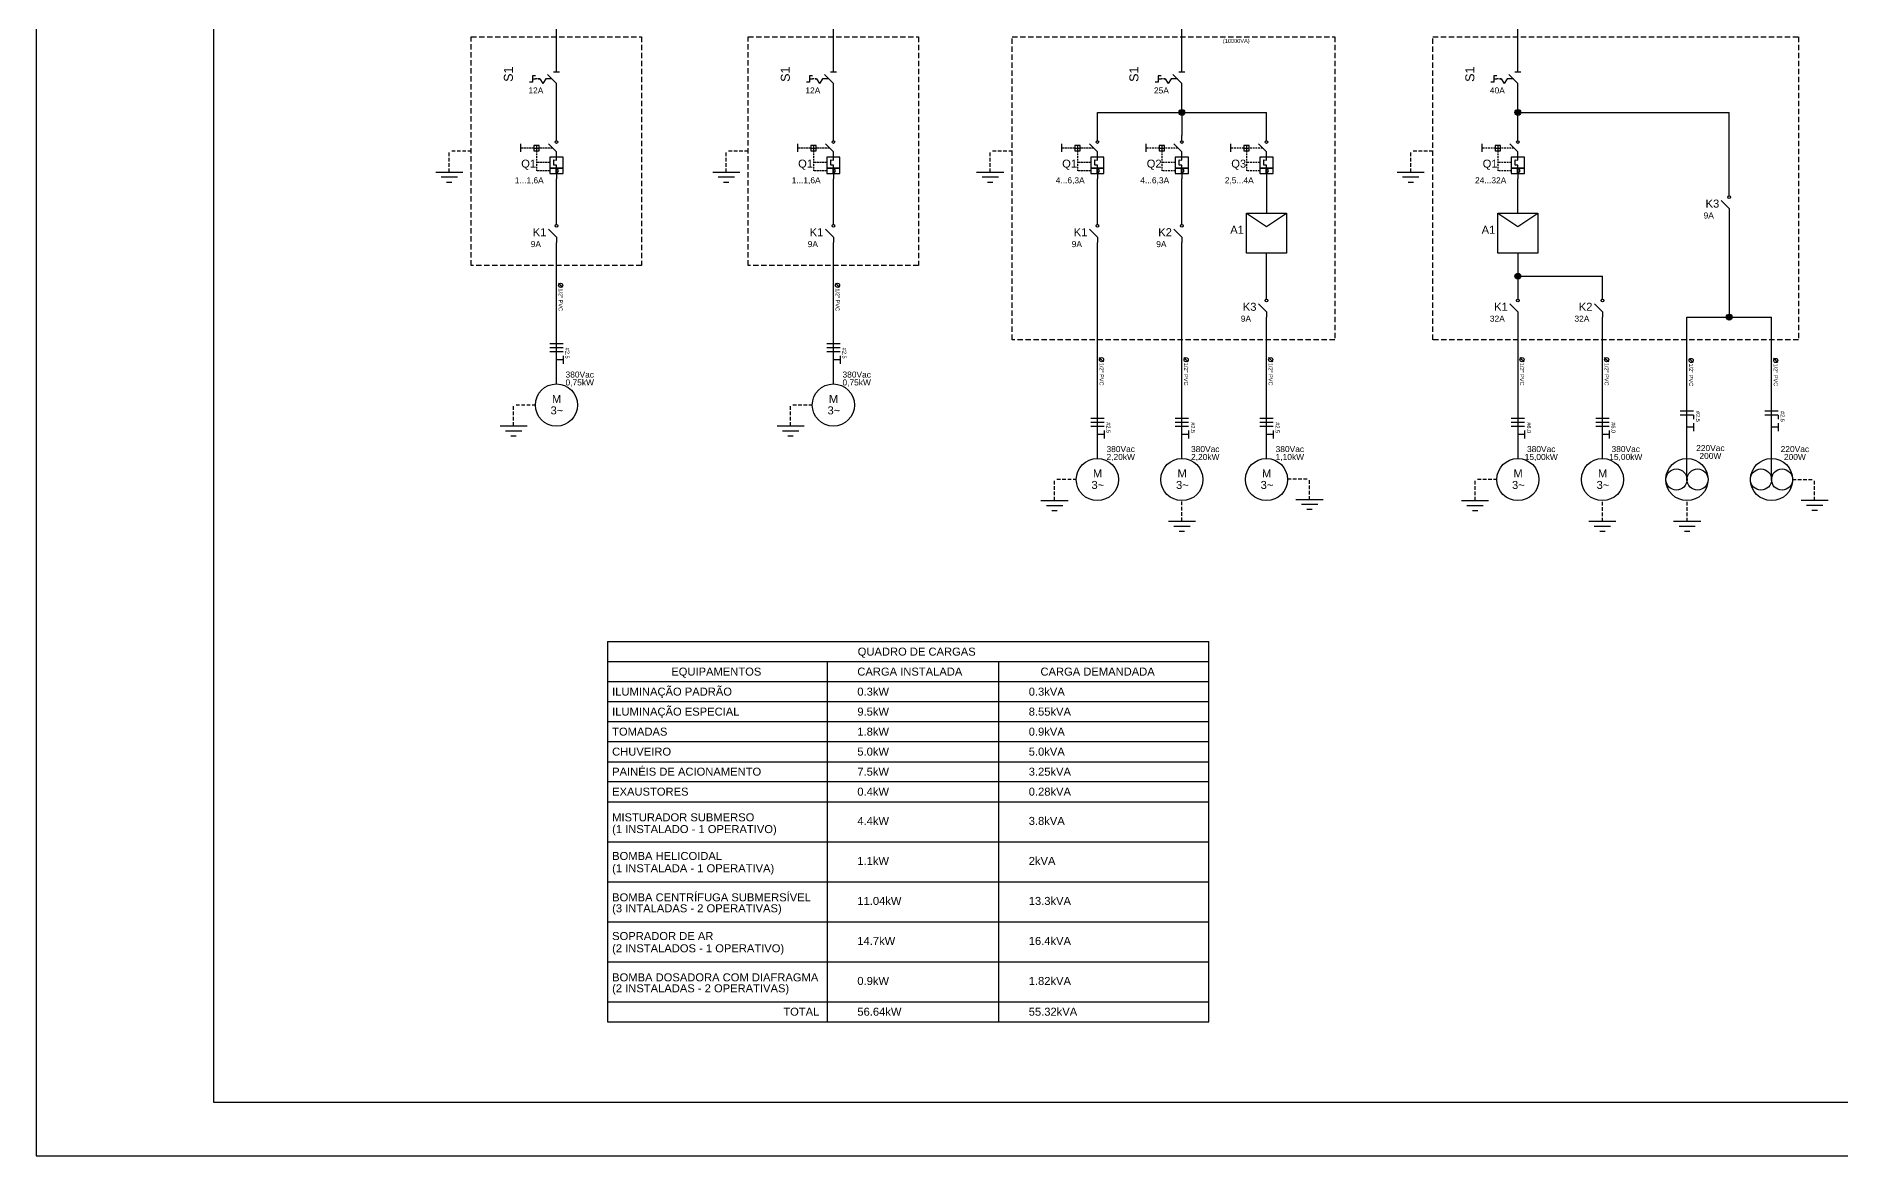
# Model space of a CAD drawing. Header units: millimetres. Extents: x 100 to 940, y 100 to 694.
# Drawn here: x 100 to 607, y 100 to 415 of the extents above; entities that cross this region are included whole.
import ezdxf
from ezdxf.enums import TextEntityAlignment as Align

# ---------------------------------------------------------------- set-up
doc = ezdxf.new("R2010")
doc.units = ezdxf.units.MM
doc.linetypes.add('DASHED', pattern=[0.75, 0.5, -0.25])
doc.layers.add('INDICACAO_POTENCIA', color=7, linetype='Continuous')
doc.styles.add('Notes', font='arial.ttf', dxfattribs={"height": 3})
doc.styles.get("Standard").update_dxf_attribs({"font": 'arial.ttf'})

msp = doc.modelspace()

# ---------------------------------------------------------------- hatches: boundary and pattern name
h = msp.add_hatch(color=256)
h.dxf.hatch_style = 1
h.paths.add_polyline_path([(421.36, 393.41, 1), (423.02, 393.41, 1)])
h = msp.add_hatch(color=256)
h.dxf.hatch_style = 1
h.paths.add_polyline_path([(515.82, 393.41, 1), (517.49, 393.41, 1)])
h = msp.add_hatch(color=256)
h.dxf.hatch_style = 1
h.paths.add_polyline_path([(515.82, 347.37, 1), (517.49, 347.37, 1)])
h = msp.add_hatch(color=256)
h.dxf.hatch_style = 1
h.paths.add_polyline_path([(575.26, 335.86, 1), (576.92, 335.86, 1)])

# ---------------------------------------------------------------- linework, layer by layer
for p, q in [((516.65, 406.37), (516.65, 430.18)), ((246.31, 406.37), (246.31, 419.26)), ((324.18, 406.37), (324.18, 419.26)), ((422.19, 406.37), (422.19, 419.26)), ((246.31, 404.68), (246.31, 406.37)), ((324.18, 404.68), (324.18, 406.37)), ((422.19, 404.68), (422.19, 406.37)), ((516.65, 404.68), (516.65, 406.37)), ((239.58, 401.96), (238.74, 401.96)), ((240.42, 403.65), (239.58, 403.65)), ((239.58, 403.65), (239.58, 401.96)), ((239.58, 402.81), (240.42, 402.81)), ((241.18, 402.81), (241.6, 402.81)), ((241.6, 402.81), (242.44, 401.54)), ((243.29, 402.81), (242.44, 401.54)), ((245.04, 402.81), (243.29, 402.81)), ((246.31, 401.54), (243.78, 404.07)), ((247.15, 404.68), (245.46, 404.68)), ((246.31, 399.85), (246.31, 401.54)), ((317.45, 401.96), (316.61, 401.96)), ((318.29, 403.65), (317.45, 403.65)), ((317.45, 403.65), (317.45, 401.96)), ((317.45, 402.81), (318.29, 402.81)), ((319.05, 402.81), (319.47, 402.81)), ((319.47, 402.81), (320.31, 401.54)), ((321.16, 402.81), (320.31, 401.54)), ((322.91, 402.81), (321.16, 402.81)), ((324.18, 401.54), (321.65, 404.07)), ((325.02, 404.68), (323.33, 404.68)), ((324.18, 399.85), (324.18, 401.54)), ((415.46, 401.96), (414.62, 401.96)), ((416.31, 403.65), (415.46, 403.65)), ((415.46, 403.65), (415.46, 401.96)), ((415.46, 402.81), (416.31, 402.81)), ((417.06, 402.81), (417.48, 402.81)), ((417.48, 402.81), (418.33, 401.54)), ((419.17, 402.81), (418.33, 401.54)), ((420.92, 402.81), (419.17, 402.81)), ((422.19, 401.54), (419.66, 404.07)), ((423.03, 404.68), (421.35, 404.68)), ((422.19, 399.85), (422.19, 401.54)), ((509.92, 401.96), (509.08, 401.96)), ((510.77, 403.65), (509.92, 403.65)), ((509.92, 403.65), (509.92, 401.96)), ((509.92, 402.81), (510.77, 402.81)), ((511.52, 402.81), (511.94, 402.81)), ((511.94, 402.81), (512.79, 401.54)), ((513.63, 402.81), (512.79, 401.54)), ((515.39, 402.81), (513.63, 402.81)), ((516.65, 401.54), (514.12, 404.07)), ((517.5, 404.68), (515.81, 404.68)), ((516.65, 399.85), (516.65, 401.54)), ((246.31, 386.96), (246.31, 399.85)), ((324.18, 386.96), (324.18, 399.85)), ((422.19, 393.41), (422.19, 399.85)), ((516.65, 386.96), (516.65, 399.85)), ((398.41, 386.96), (398.41, 393.41)), ((398.41, 393.41), (422.19, 393.41)), ((422.19, 393.41), (422.19, 386.96)), ((422.19, 393.41), (445.96, 393.41)), ((445.96, 386.96), (445.96, 393.41)), ((516.65, 393.41), (576.09, 393.41)), ((576.09, 369.93), (576.09, 393.41)), ((246.31, 385.46), (246.31, 386.96)), ((324.18, 385.46), (324.18, 386.96)), ((398.41, 385.46), (398.41, 386.96)), ((422.18, 385.46), (422.18, 386.96)), ((445.96, 385.46), (445.96, 386.96)), ((516.65, 385.46), (516.65, 386.96)), ((236.18, 384.53), (236.18, 382.28)), ((239.93, 383.4), (241.43, 383.4)), ((240.68, 384.15), (240.68, 382.65)), ((246.31, 382.28), (244.06, 384.53)), ((246.31, 380.78), (246.31, 382.28)), ((246.31, 380.02), (246.31, 380.78)), ((314.05, 384.53), (314.05, 382.28)), ((317.8, 383.4), (319.3, 383.4)), ((318.55, 384.15), (318.55, 382.65)), ((324.18, 382.28), (321.93, 384.53)), ((324.18, 380.78), (324.18, 382.28)), ((324.18, 380.02), (324.18, 380.78)), ((388.29, 384.53), (388.29, 382.28)), ((392.04, 383.4), (393.54, 383.4)), ((392.79, 384.15), (392.79, 382.65)), ((398.41, 382.28), (396.16, 384.53)), ((398.41, 380.78), (398.41, 382.28)), ((398.41, 380.02), (398.41, 380.78)), ((412.06, 384.53), (412.06, 382.28)), ((415.81, 383.4), (417.31, 383.4)), ((416.56, 384.15), (416.56, 382.65)), ((422.18, 382.28), (419.93, 384.53)), ((422.18, 380.78), (422.18, 382.28)), ((422.18, 380.02), (422.18, 380.78)), ((435.84, 384.53), (435.84, 382.28)), ((439.59, 383.4), (441.09, 383.4)), ((440.34, 384.15), (440.34, 382.65)), ((445.96, 382.28), (443.71, 384.53)), ((445.96, 380.78), (445.96, 382.28)), ((445.96, 380.02), (445.96, 380.78)), ((506.53, 384.53), (506.53, 382.28)), ((510.28, 383.4), (511.78, 383.4)), ((511.03, 384.15), (511.03, 382.65)), ((516.65, 382.28), (514.4, 384.53)), ((516.65, 380.78), (516.65, 382.28)), ((516.65, 380.02), (516.65, 380.78)), ((212.36, 376.65), (219.99, 376.65)), ((245.56, 378.53), (245.56, 380.03)), ((245.56, 380.03), (246.31, 380.02)), ((246.31, 378.53), (245.56, 378.53)), ((246.31, 377.78), (246.31, 378.53)), ((246.31, 376.28), (246.31, 374.78)), ((290.24, 376.65), (297.86, 376.65)), ((323.43, 378.53), (323.43, 380.03)), ((323.43, 380.03), (324.18, 380.02)), ((324.18, 378.53), (323.43, 378.53)), ((324.18, 377.78), (324.18, 378.53)), ((324.18, 376.28), (324.18, 374.78)), ((364.47, 376.65), (372.1, 376.65)), ((397.66, 378.53), (397.66, 380.03)), ((397.66, 380.03), (398.41, 380.02)), ((398.41, 378.53), (397.66, 378.53)), ((398.41, 377.78), (398.41, 378.53)), ((398.41, 376.28), (398.41, 374.78)), ((421.43, 378.53), (421.43, 380.03)), ((421.43, 380.03), (422.18, 380.02)), ((422.18, 378.53), (421.43, 378.53)), ((422.18, 377.78), (422.18, 378.53)), ((422.18, 376.28), (422.18, 374.78)), ((445.21, 378.53), (445.21, 380.03)), ((445.21, 380.03), (445.96, 380.02)), ((445.96, 378.53), (445.21, 378.53)), ((445.96, 377.78), (445.96, 378.53)), ((445.96, 376.28), (445.96, 374.78)), ((482.71, 376.65), (490.34, 376.65)), ((515.9, 378.53), (515.9, 380.03)), ((515.9, 380.03), (516.65, 380.02)), ((516.65, 378.53), (515.9, 378.53)), ((516.65, 377.78), (516.65, 378.53)), ((516.65, 376.28), (516.65, 374.78)), ((213.89, 375.25), (218.47, 375.25)), ((215.41, 373.84), (216.94, 373.84)), ((246.31, 361.88), (246.31, 374.78)), ((291.76, 375.25), (296.34, 375.25)), ((293.28, 373.84), (294.81, 373.84)), ((324.18, 361.88), (324.18, 374.78)), ((366, 375.25), (370.57, 375.25)), ((367.52, 373.84), (369.05, 373.84)), ((398.41, 361.88), (398.41, 374.78)), ((422.18, 361.88), (422.18, 374.78)), ((445.96, 374.78), (445.96, 365.07)), ((484.23, 375.25), (488.81, 375.25)), ((485.76, 373.84), (487.29, 373.84)), ((516.65, 365.07), (516.65, 374.78)), ((576.09, 366.37), (573.84, 368.62)), ((576.09, 366.37), (576.09, 364.87)), ((246.31, 358.32), (244.06, 360.57)), ((324.18, 358.32), (321.93, 360.57)), ((398.41, 358.32), (396.16, 360.57)), ((422.18, 358.32), (419.93, 360.57)), ((440.34, 365.07), (445.96, 361.32)), ((445.96, 361.32), (451.59, 365.07)), ((511.03, 365.07), (516.65, 361.32)), ((516.65, 361.32), (522.28, 365.07)), ((576.09, 364.87), (576.09, 335.86)), ((246.31, 358.32), (246.31, 356.82)), ((246.31, 317.06), (246.31, 356.82)), ((324.18, 358.32), (324.18, 356.82)), ((324.18, 317.06), (324.18, 356.82)), ((398.41, 358.32), (398.41, 356.82)), ((398.41, 296.11), (398.41, 356.82)), ((422.18, 358.32), (422.18, 356.82)), ((422.18, 296.11), (422.18, 356.82)), ((445.96, 340.93), (445.96, 353.82)), ((516.65, 353.82), (516.65, 340.93)), ((247.48, 344.79), (246.89, 345.37)), ((325.35, 344.79), (324.76, 345.37)), ((516.65, 347.37), (540.43, 347.37)), ((540.43, 340.93), (540.43, 347.37)), ((248.06, 344.21), (247.48, 344.79)), ((325.93, 344.21), (325.35, 344.79)), ((445.96, 337.36), (443.71, 339.61)), ((445.96, 337.36), (445.96, 335.86)), ((445.96, 296.11), (445.96, 335.86)), ((516.65, 337.36), (514.4, 339.61)), ((516.65, 337.36), (516.65, 335.86)), ((516.65, 335.86), (516.65, 296.11)), ((540.43, 337.36), (538.18, 339.61)), ((540.43, 337.36), (540.43, 335.86)), ((540.43, 296.11), (540.43, 335.86)), ((564.2, 290.18), (564.2, 335.86)), ((564.2, 335.86), (587.98, 335.86)), ((587.98, 290.18), (587.98, 335.86)), ((248.18, 328.32), (244.43, 328.32)), ((248.18, 327.19), (244.43, 327.19)), ((248.18, 326.07), (244.43, 326.07)), ((248.18, 324.94), (248.18, 323.82)), ((326.05, 328.32), (322.3, 328.32)), ((326.05, 327.19), (322.3, 327.19)), ((326.05, 326.07), (322.3, 326.07)), ((326.05, 324.94), (326.05, 323.82)), ((248.18, 323.82), (246.31, 323.82)), ((248.18, 323.82), (248.18, 322.69)), ((326.05, 323.82), (324.18, 323.82)), ((326.05, 323.82), (326.05, 322.69)), ((399.59, 323.87), (399.01, 324.46)), ((400.18, 323.29), (399.59, 323.87)), ((423.36, 323.87), (422.78, 324.46)), ((423.95, 323.29), (423.36, 323.87)), ((447.14, 323.87), (446.56, 324.46)), ((447.72, 323.29), (447.14, 323.87)), ((517.83, 323.87), (517.25, 324.46)), ((518.42, 323.29), (517.83, 323.87)), ((541.61, 323.87), (541.02, 324.46)), ((542.19, 323.29), (541.61, 323.87)), ((565.38, 323.67), (564.8, 324.26)), ((565.97, 323.09), (565.38, 323.67)), ((589.16, 323.67), (588.57, 324.26)), ((589.74, 323.09), (589.16, 323.67)), ((230.46, 305.28), (238.08, 305.28)), ((308.33, 305.28), (315.95, 305.28)), ((400.29, 307.36), (396.54, 307.36)), ((400.29, 306.24), (396.54, 306.24)), ((400.29, 305.11), (396.54, 305.11)), ((424.06, 307.36), (420.31, 307.36)), ((424.06, 306.24), (420.31, 306.24)), ((424.06, 305.11), (420.31, 305.11)), ((447.84, 307.36), (444.09, 307.36)), ((447.84, 306.24), (444.09, 306.24)), ((447.84, 305.11), (444.09, 305.11)), ((518.53, 307.36), (514.78, 307.36)), ((518.53, 306.24), (514.78, 306.24)), ((518.53, 305.11), (514.78, 305.11)), ((542.3, 307.36), (538.55, 307.36)), ((542.3, 306.24), (538.55, 306.24)), ((542.3, 305.11), (538.55, 305.11)), ((566.08, 309.41), (562.33, 309.41)), ((566.08, 308.29), (562.33, 308.29)), ((566.08, 304.91), (564.2, 304.91)), ((566.08, 308.29), (566.08, 307.16)), ((566.08, 306.04), (566.08, 304.91)), ((566.08, 304.91), (566.08, 303.79)), ((589.85, 309.41), (586.1, 309.41)), ((589.85, 308.29), (586.1, 308.29)), ((589.85, 304.91), (587.98, 304.91)), ((589.85, 308.29), (589.85, 307.16)), ((589.85, 306.04), (589.85, 304.91)), ((589.85, 304.91), (589.85, 303.79)), ((231.98, 303.87), (236.56, 303.87)), ((233.5, 302.47), (235.03, 302.47)), ((309.85, 303.87), (314.43, 303.87)), ((311.38, 302.47), (312.9, 302.47)), ((400.29, 302.86), (398.41, 302.86)), ((400.29, 303.99), (400.29, 302.86)), ((400.29, 302.86), (400.29, 301.74)), ((424.06, 302.86), (422.18, 302.86)), ((424.06, 303.99), (424.06, 302.86)), ((424.06, 302.86), (424.06, 301.74)), ((447.84, 302.86), (445.96, 302.86)), ((447.84, 303.99), (447.84, 302.86)), ((447.84, 302.86), (447.84, 301.74)), ((518.53, 302.86), (516.65, 302.86)), ((518.53, 303.99), (518.53, 302.86)), ((518.53, 302.86), (518.53, 301.74)), ((542.3, 302.86), (540.43, 302.86)), ((542.3, 303.99), (542.3, 302.86)), ((542.3, 302.86), (542.3, 301.74)), ((382.56, 284.32), (390.19, 284.32)), ((461.88, 284.52), (454.26, 284.52)), ((500.8, 284.32), (508.43, 284.32)), ((603.9, 284.32), (596.28, 284.32)), ((384.09, 282.92), (388.66, 282.92)), ((385.61, 281.51), (387.14, 281.51)), ((460.36, 283.12), (455.78, 283.12)), ((458.83, 281.71), (457.31, 281.71)), ((502.33, 282.92), (506.9, 282.92)), ((503.85, 281.51), (505.38, 281.51)), ((602.38, 282.92), (597.8, 282.92)), ((600.86, 281.51), (599.33, 281.51)), ((418.37, 278.47), (426, 278.47)), ((419.9, 277.06), (424.47, 277.06)), ((421.42, 275.66), (422.95, 275.66)), ((544.24, 278.39), (536.62, 278.39)), ((542.72, 276.99), (538.14, 276.99)), ((541.19, 275.58), (539.66, 275.58)), ((568.07, 278.39), (560.44, 278.39)), ((566.54, 276.99), (561.96, 276.99)), ((565.02, 275.58), (563.49, 275.58)), ((260.63, 244.6), (260.63, 137.73)), ((260.63, 244.6), (429.8, 244.6)), ((429.8, 137.73), (429.8, 244.6)), ((260.63, 238.98), (429.8, 238.98)), ((322.5, 137.73), (322.5, 238.98)), ((370.68, 137.73), (370.68, 238.98)), ((260.63, 233.35), (429.8, 233.35)), ((260.63, 227.73), (429.8, 227.73)), ((260.63, 222.1), (429.8, 222.1)), ((260.63, 216.48), (429.8, 216.48)), ((260.63, 210.85), (429.8, 210.85)), ((260.63, 205.23), (429.8, 205.23)), ((260.63, 199.6), (429.8, 199.6)), ((260.63, 188.35), (429.8, 188.35)), ((260.63, 177.1), (429.8, 177.1)), ((260.63, 165.85), (429.8, 165.85)), ((260.63, 154.6), (429.8, 154.6)), ((260.63, 143.35), (429.8, 143.35)), ((260.63, 137.73), (429.8, 137.73))]:
    msp.add_line(p, q)
at = {"linetype": 'DASHED'}
for p, q in [((241.6, 402.81), (240.42, 402.81)), ((319.47, 402.81), (318.29, 402.81)), ((417.48, 402.81), (416.31, 402.81)), ((511.94, 402.81), (510.77, 402.81)), ((239.93, 383.4), (236.18, 383.4)), ((240.68, 382.65), (240.68, 377.03)), ((245.18, 383.4), (241.43, 383.4)), ((317.8, 383.4), (314.05, 383.4)), ((318.55, 382.65), (318.55, 377.03)), ((323.05, 383.4), (319.3, 383.4)), ((392.04, 383.4), (388.29, 383.4)), ((392.79, 382.65), (392.79, 377.03)), ((397.29, 383.4), (393.54, 383.4)), ((415.81, 383.4), (412.06, 383.4)), ((416.56, 382.65), (416.56, 377.03)), ((421.06, 383.4), (417.31, 383.4)), ((439.59, 383.4), (435.84, 383.4)), ((440.34, 382.65), (440.34, 377.03)), ((444.84, 383.4), (441.09, 383.4)), ((510.28, 383.4), (506.53, 383.4)), ((511.03, 382.65), (511.03, 377.03)), ((515.53, 383.4), (511.78, 383.4)), ((244.43, 379.28), (240.68, 379.28)), ((244.43, 377.03), (240.68, 377.03)), ((322.3, 379.28), (318.55, 379.28)), ((322.3, 377.03), (318.55, 377.03)), ((396.54, 379.28), (392.79, 379.28)), ((396.54, 377.03), (392.79, 377.03)), ((420.31, 379.28), (416.56, 379.28)), ((420.31, 377.03), (416.56, 377.03)), ((444.09, 379.28), (440.34, 379.28)), ((444.09, 377.03), (440.34, 377.03)), ((514.78, 379.28), (511.03, 379.28)), ((514.78, 377.03), (511.03, 377.03))]:
    msp.add_line(p, q, dxfattribs=at)
at = {"linetype": 'DASHED', "ltscale": 2}
for p, q in [((216.18, 376.65), (216.18, 382.51)), ((222.36, 382.51), (216.51, 382.51)), ((294.05, 376.65), (294.05, 382.51)), ((300.23, 382.51), (294.38, 382.51)), ((368.28, 376.65), (368.28, 382.51)), ((374.47, 382.51), (368.61, 382.51)), ((486.52, 376.65), (486.52, 382.51)), ((492.7, 382.51), (486.85, 382.51)), ((234.27, 305.28), (234.27, 311.13)), ((240.45, 311.13), (234.6, 311.13)), ((312.14, 305.28), (312.14, 311.13)), ((318.32, 311.13), (312.47, 311.13)), ((386.38, 284.32), (386.38, 290.18)), ((392.56, 290.18), (386.7, 290.18)), ((451.89, 290.38), (457.74, 290.38)), ((458.07, 284.52), (458.07, 290.38)), ((504.61, 284.32), (504.61, 290.18)), ((510.8, 290.18), (504.94, 290.18)), ((593.91, 290.18), (599.76, 290.18)), ((600.09, 284.32), (600.09, 290.18)), ((422.18, 278.47), (422.18, 284.32)), ((540.43, 278.39), (540.43, 284.25)), ((564.25, 278.39), (564.25, 284.25))]:
    msp.add_line(p, q, dxfattribs=at)
at = {"lineweight": 40}
for p, q in [((246.31, 376.28), (246.31, 377.78)), ((324.18, 376.28), (324.18, 377.78)), ((398.41, 376.28), (398.41, 377.78)), ((422.18, 376.28), (422.18, 377.78)), ((445.96, 376.28), (445.96, 377.78)), ((516.65, 376.28), (516.65, 377.78))]:
    msp.add_line(p, q, dxfattribs=at)
for points in [[(100, 100), (940, 100), (940, 693.94), (100, 693.94)], [(150, 679), (925, 679), (925, 115), (150, 115)], [(239.93, 382.65), (241.43, 382.65), (241.43, 384.15), (239.93, 384.15)], [(244.43, 377.78), (248.17, 377.78), (248.17, 380.78), (244.43, 380.78)], [(317.8, 382.65), (319.3, 382.65), (319.3, 384.15), (317.8, 384.15)], [(322.3, 377.78), (326.04, 377.78), (326.04, 380.78), (322.3, 380.78)], [(392.04, 382.65), (393.54, 382.65), (393.54, 384.15), (392.04, 384.15)], [(396.54, 377.78), (400.27, 377.78), (400.27, 380.78), (396.54, 380.78)], [(415.81, 382.65), (417.31, 382.65), (417.31, 384.15), (415.81, 384.15)], [(420.31, 377.78), (424.04, 377.78), (424.04, 380.78), (420.31, 380.78)], [(439.59, 382.65), (441.09, 382.65), (441.09, 384.15), (439.59, 384.15)], [(444.09, 377.78), (447.82, 377.78), (447.82, 380.78), (444.09, 380.78)], [(510.28, 382.65), (511.78, 382.65), (511.78, 384.15), (510.28, 384.15)], [(514.78, 377.78), (518.51, 377.78), (518.51, 380.78), (514.78, 380.78)], [(244.43, 376.28), (248.17, 376.28), (248.17, 377.78), (244.43, 377.78)], [(322.3, 376.28), (326.04, 376.28), (326.04, 377.78), (322.3, 377.78)], [(396.54, 376.28), (400.27, 376.28), (400.27, 377.78), (396.54, 377.78)], [(420.31, 376.28), (424.04, 376.28), (424.04, 377.78), (420.31, 377.78)], [(444.09, 376.28), (447.82, 376.28), (447.82, 377.78), (444.09, 377.78)], [(514.78, 376.28), (518.51, 376.28), (518.51, 377.78), (514.78, 377.78)], [(440.34, 365.07), (451.59, 365.07), (451.59, 353.82), (440.34, 353.82)], [(511.03, 365.07), (522.28, 365.07), (522.28, 353.82), (511.03, 353.82)]]:
    msp.add_lwpolyline(points, close=True)
at = {"linetype": 'DASHED', "ltscale": 3}
for points in [[(270.23, 414.64), (270.23, 350.37), (222.36, 350.37), (222.36, 414.64)], [(348.1, 414.64), (348.1, 350.37), (300.23, 350.37), (300.23, 414.64)], [(465.2, 414.64), (465.2, 329.46), (374.47, 329.46), (374.47, 414.64)], [(595.55, 414.64), (595.55, 329.46), (492.7, 329.46), (492.7, 414.64)]]:
    msp.add_lwpolyline(points, close=True, dxfattribs=at)
for centre, radius in [((422.19, 393.41), 0.833), ((516.65, 393.41), 0.833), ((246.31, 385.09), 0.375), ((324.18, 385.09), 0.375), ((398.41, 385.09), 0.375), ((422.18, 385.09), 0.375), ((445.96, 385.09), 0.375), ((516.65, 385.09), 0.375), ((576.09, 369.56), 0.375), ((246.31, 361.51), 0.375), ((324.18, 361.51), 0.375), ((398.41, 361.51), 0.375), ((422.18, 361.51), 0.375), ((247.48, 344.79), 0.584), ((325.35, 344.79), 0.584), ((516.65, 347.37), 0.833), ((445.96, 340.55), 0.375), ((516.65, 340.55), 0.375), ((540.43, 340.55), 0.375), ((576.09, 335.86), 0.833), ((399.59, 323.87), 0.584), ((423.36, 323.87), 0.584), ((447.14, 323.87), 0.584), ((517.83, 323.87), 0.584), ((541.61, 323.87), 0.584), ((565.38, 323.67), 0.584), ((589.16, 323.67), 0.584), ((246.31, 311.13), 5.93), ((324.18, 311.13), 5.93), ((398.41, 290.18), 5.93), ((422.18, 290.18), 5.93), ((445.96, 290.18), 5.93), ((516.65, 290.18), 5.93), ((540.43, 290.18), 5.93), ((564.2, 290.18), 5.93), ((587.98, 290.18), 5.93), ((561.24, 290.18), 2.97), ((567.17, 290.18), 2.97), ((585.01, 290.18), 2.97), ((590.94, 290.18), 2.97)]:
    msp.add_circle(centre, radius)
for centre in [(246.31, 377.03), (324.18, 377.03), (398.41, 377.03), (422.18, 377.03), (445.96, 377.03), (516.65, 377.03)]:
    msp.add_arc(centre, 0.562, 270, 90)

# ---------------------------------------------------------------- texts
at = {"lineweight": 30, "style": 'Notes'}
for p in [(234.06, 402), (311.93, 402), (409.95, 402), (504.41, 402)]:
    msp.add_text('S1', height=2.531, rotation=90, dxfattribs=at).set_placement(p)
at = {"style": 'Notes'}
for s, p in [('Q1', (236.4, 377.88)), ('Q1', (314.27, 377.88)), ('Q1', (388.51, 377.88)), ('Q2', (412.28, 377.88)), ('Q3', (436.06, 377.88)), ('Q1', (506.75, 377.88)), ('K3', (569.43, 366.65)), ('K1', (239.65, 358.6)), ('K1', (317.52, 358.6)), ('K1', (391.76, 358.6)), ('K2', (415.53, 358.6)), ('A1', (435.77, 359.29)), ('A1', (506.46, 359.29)), ('K3', (439.3, 337.64)), ('K1', (509.99, 337.64)), ('K2', (533.77, 337.64)), ('3~', (244.65, 308.5)), ('M', (245.05, 311.73)), ('3~', (322.53, 308.5)), ('M', (322.92, 311.73)), ('3~', (396.76, 287.54)), ('M', (397.16, 290.78)), ('3~', (420.53, 287.54)), ('M', (420.93, 290.78)), ('3~', (444.31, 287.54)), ('M', (444.7, 290.78)), ('3~', (515, 287.54)), ('M', (515.39, 290.78)), ('3~', (538.78, 287.54)), ('M', (539.17, 290.78)), ('QUADRO DE CARGAS', (331.02, 240.67)), ('EQUIPAMENTOS', (278.6, 235.05)), ('CARGA INSTALADA', (330.92, 235.05)), ('CARGA DEMANDADA', (382.41, 235.05)), ('ILUMINAÇÃO PADRÃO', (261.97, 229.42)), ('0.3kW', (330.92, 229.42)), ('0.3kVA', (379.11, 229.42)), ('ILUMINAÇÃO ESPECIAL', (261.97, 223.8)), ('9.5kW', (330.92, 223.8)), ('8.55kVA', (379.11, 223.8)), ('TOMADAS', (261.97, 218.17)), ('1.8kW', (330.92, 218.17)), ('0.9kVA', (379.11, 218.17)), ('CHUVEIRO', (261.97, 212.55)), ('5.0kW', (330.92, 212.55)), ('5.0kVA', (379.11, 212.55)), ('PAINÉIS DE ACIONAMENTO', (261.97, 206.92)), ('7.5kW', (330.92, 206.92)), ('3.25kVA', (379.11, 206.92)), ('EXAUSTORES', (261.97, 201.3)), ('0.4kW', (330.92, 201.3)), ('0.28kVA', (379.11, 201.3)), ('(1 INSTALADO - 1 OPERATIVO)', (261.97, 190.77)), ('MISTURADOR SUBMERSO', (261.97, 194.08)), ('4.4kW', (330.92, 193.07)), ('3.8kVA', (379.11, 193.07)), ('BOMBA HELICOIDAL', (261.97, 183.21)), ('1.1kW', (330.92, 181.82)), ('2kVA', (379.11, 181.82)), ('(1 INSTALADA - 1 OPERATIVA)', (261.97, 179.75)), ('BOMBA CENTRÍFUGA SUBMERSÍVEL', (261.97, 171.58)), ('11.04kW', (330.92, 170.57)), ('13.3kVA', (379.11, 170.57)), ('(3 INTALADAS - 2 OPERATIVAS)', (261.97, 168.5)), ('SOPRADOR DE AR', (261.97, 160.7)), ('(2 INSTALADOS - 1 OPERATIVO)', (261.97, 157.25)), ('14.7kW', (330.92, 159.32)), ('16.4kVA', (379.11, 159.32)), ('(2 INSTALADAS - 2 OPERATIVAS)', (261.97, 146)), ('BOMBA DOSADORA COM DIAFRAGMA', (261.97, 149.08)), ('0.9kW', (330.92, 148.07)), ('1.82kVA', (379.11, 148.07)), ('TOTAL', (310.1, 139.42)), ('56.64kW', (330.92, 139.42)), ('55.32kVA', (379.11, 139.42))]:
    msp.add_text(s, height=2.25, dxfattribs=at).set_placement(p)
at = {"layer": 'INDICACAO_POTENCIA'}
for s, height, p in [('(10000VA)', 1.125, (437.46, 412.95)), ('12A', 1.688, (240.53, 398.75)), ('12A', 1.688, (318.41, 398.75)), ('25A', 1.688, (416.42, 398.75)), ('40A', 1.688, (510.88, 398.75)), ('1...1,6A', 1.688, (238.66, 373.48)), ('1...1,6A', 1.688, (316.53, 373.48)), ('4...6,3A', 1.688, (390.77, 373.48)), ('4...6,3A', 1.688, (414.54, 373.48)), ('2,5...4A', 1.688, (438.31, 373.48)), ('24...32A', 1.688, (509, 373.48)), ('9A', 1.688, (570.32, 363.58)), ('9A', 1.688, (240.53, 355.53)), ('9A', 1.688, (318.41, 355.53)), ('9A', 1.688, (392.64, 355.53)), ('9A', 1.688, (416.41, 355.53)), ('9A', 1.688, (440.19, 334.57)), ('32A', 1.688, (510.88, 334.57)), ('32A', 1.688, (534.66, 334.57)), ('380Vac', 1.688, (252.87, 318.86)), ('380Vac', 1.688, (330.74, 318.86)), ('0,75kW', 1.688, (252.87, 316.64)), ('0,75kW', 1.688, (330.74, 316.64)), ('380Vac', 1.688, (404.98, 297.9)), ('380Vac', 1.688, (428.75, 297.9)), ('380Vac', 1.688, (452.53, 297.9)), ('380Vac', 1.688, (523.22, 297.9)), ('380Vac', 1.688, (546.99, 297.9)), ('220Vac', 1.688, (570.78, 298.18)), ('220Vac', 1.688, (594.54, 297.9)), ('2,20kW', 1.688, (404.98, 295.69)), ('2,20kW', 1.688, (428.75, 295.69)), ('1,10kW', 1.688, (452.53, 295.69)), ('15,00kW', 1.688, (523.22, 295.69)), ('15,00kW', 1.688, (546.99, 295.69)), ('200W', 1.688, (570.78, 295.97)), ('200W', 1.688, (594.54, 295.69))]:
    msp.add_text(s, height=height, dxfattribs=at).set_placement(p, align=Align.CENTER)
for s, p in [('1/2" PVC', (246.91, 340.73)), ('1/2" PVC', (324.78, 340.73)), ('#2.5', (248.85, 325.71)), ('#2.5', (326.73, 325.71)), ('1/2" PVC', (399.03, 319.81)), ('1/2" PVC', (422.8, 319.81)), ('1/2" PVC', (446.57, 319.81)), ('1/2" PVC', (517.26, 319.81)), ('1/2" PVC', (541.04, 319.81)), ('1/2" PVC', (564.81, 319.61)), ('1/2" PVC', (588.59, 319.61)), ('#2.5', (400.96, 304.76)), ('#2.5', (424.73, 304.76)), ('#2.5', (448.51, 304.76)), ('#6.0', (519.2, 304.76)), ('#6.0', (542.97, 304.76)), ('#2.5', (566.75, 307.93)), ('#2.5', (590.53, 307.93))]:
    msp.add_text(s, height=1.125, rotation=270, dxfattribs=at).set_placement(p, align=Align.CENTER)

doc.saveas('drawing.dxf')
